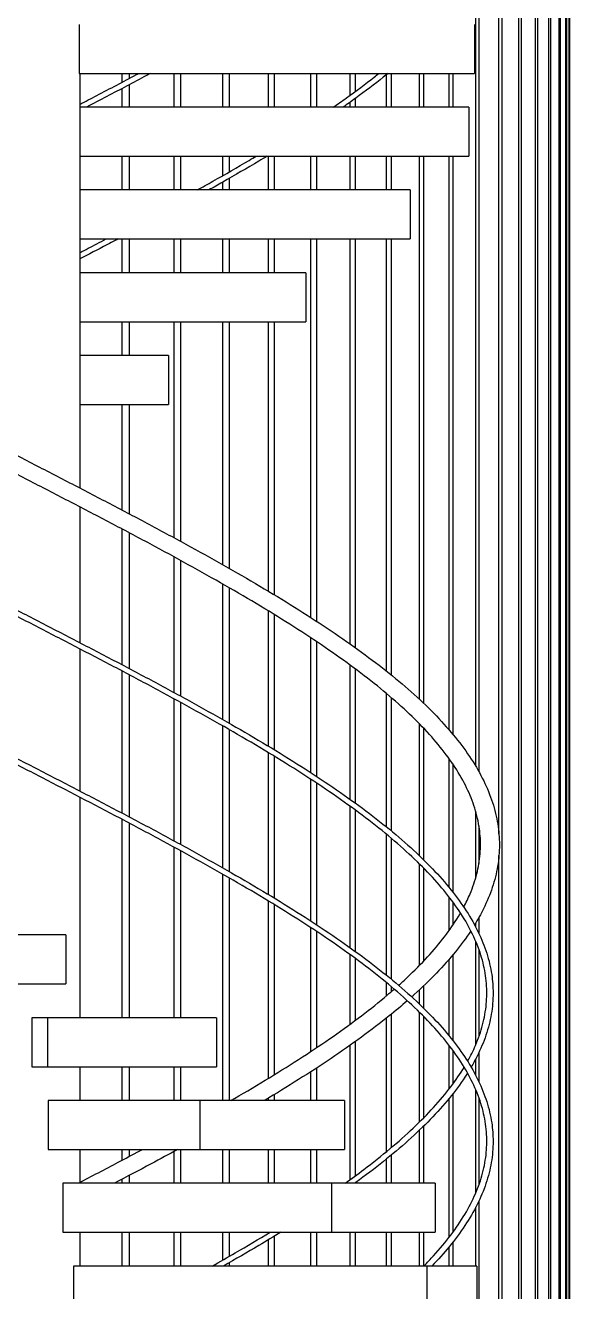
# Model space of a CAD drawing. Header units: millimetres. Extents: x 0 to 157650, y 0 to 89100.
# Drawn here: x 37254 to 38477, y 70304 to 73149 of the extents above; entities that cross this region are included whole.
import ezdxf

# ---------------------------------------------------------------- set-up
doc = ezdxf.new("R2010")
doc.units = ezdxf.units.MM
doc.header["$LTSCALE"] = 150
doc.layers.add('Visible', color=7, linetype='Continuous', lineweight=25)

msp = doc.modelspace()

# ---------------------------------------------------------------- linework, layer by layer
at = {"layer": 'Visible', "color": 9, "true_color": 0xc0c0c0}
for p, q in [((38400.4, 59508.9), (38400.4, 75020.4)), ((38404.8, 75020.4), (38404.8, 59508.9)), ((38430.5, 59508.9), (38430.5, 75020.4)), ((38433.9, 75020.4), (38433.9, 59508.9)), ((38453.1, 59508.9), (38453.1, 75020.4)), ((38455.5, 75020.4), (38455.5, 59508.9)), ((38468.2, 59508.9), (38468.2, 75020.4)), ((38469.7, 75020.4), (38469.7, 59508.9)), ((38476, 59508.9), (38476, 75020.4)), ((38476.4, 75020.4), (38476.4, 59508.9)), ((38477, 59508.9), (38477, 75020.4)), ((38363, 59508.9), (38363, 74988.2)), ((38368.4, 74994.2), (38368.4, 59508.9)), ((38324.5, 74945.5), (38324.5, 59508.9)), ((38318.1, 71332.6), (38318.1, 74056)), ((38273.3, 73278.4), (38273.3, 71472)), ((38266, 71484.7), (38266, 73227.4)), ((37375.1, 73151.4), (37375.1, 73041.4)), ((38263.5, 73151.4), (38263.5, 73041.4)), ((37375.1, 73041.4), (38263.5, 73041.4)), ((37376.5, 73041.4), (37376.5, 72109.8)), ((37471.8, 73021.6), (37471.8, 73041.4)), ((37487.7, 73041.4), (37487.7, 73030)), ((37588.3, 72965.4), (37588.3, 73041.4)), ((37603.2, 73041.4), (37603.2, 72965.4)), ((37697.8, 72965.4), (37697.8, 73041.4)), ((37711.8, 73041.4), (37711.8, 72965.4)), ((37800.4, 72965.4), (37800.4, 73041.4)), ((37813.5, 73041.4), (37813.5, 72965.4)), ((37895.9, 72965.4), (37895.9, 73041.4)), ((37908, 73041.4), (37908, 72965.4)), ((37984.3, 72992.5), (37984.3, 73041.4)), ((37995.5, 73041.4), (37995.5, 73000.7)), ((38065.6, 72965.4), (38065.6, 73038.6)), ((38075.8, 73041.4), (38075.8, 72965.4)), ((38139.6, 72965.4), (38139.6, 73041.4)), ((38148.9, 73041.4), (38148.9, 72965.4)), ((38206.4, 72965.4), (38206.4, 73041.4)), ((38214.8, 73041.4), (38214.8, 72965.4)), ((37471.8, 72965.4), (37471.8, 73007.5)), ((37487.7, 73015.9), (37487.7, 72965.4)), ((38250.5, 72965.4), (37376.5, 72965.4)), ((37984.3, 72965.4), (37984.3, 72976.9)), ((37995.5, 72985), (37995.5, 72965.4)), ((38250.5, 72965.4), (38250.5, 72855.4)), ((37376.5, 72855.4), (38250.5, 72855.4)), ((37471.8, 72779.4), (37471.8, 72855.4)), ((37487.7, 72855.4), (37487.7, 72779.4)), ((37588.3, 72779.4), (37588.3, 72855.4)), ((37603.2, 72855.4), (37603.2, 72779.4)), ((37697.8, 72811.6), (37697.8, 72855.4)), ((37711.8, 72855.4), (37711.8, 72819.6)), ((37800.4, 72779.4), (37800.4, 72855.4)), ((37813.5, 72855.4), (37813.5, 72779.4)), ((37895.9, 72779.4), (37895.9, 72855.4)), ((37908, 72855.4), (37908, 72779.4)), ((37984.3, 72779.4), (37984.3, 72855.4)), ((37995.5, 72855.4), (37995.5, 72779.4)), ((38065.6, 72779.4), (38065.6, 72855.4)), ((38075.8, 72855.4), (38075.8, 72779.4)), ((38139.6, 71634.7), (38139.6, 72855.4)), ((38148.9, 72855.4), (38148.9, 71626)), ((38206.4, 71565.9), (38206.4, 72855.4)), ((38214.8, 72855.4), (38214.8, 71556.1)), ((37697.8, 72779.4), (37697.8, 72797.2)), ((37711.8, 72805.2), (37711.8, 72779.4)), ((38118.9, 72779.4), (37376.5, 72779.4)), ((38118.9, 72779.4), (38118.9, 72669.4)), ((37376.5, 72669.4), (38118.9, 72669.4)), ((37471.8, 72593.4), (37471.8, 72669.4)), ((37487.7, 72669.4), (37487.7, 72593.4)), ((37588.3, 72593.4), (37588.3, 72669.4)), ((37603.2, 72669.4), (37603.2, 72593.4)), ((37697.8, 72593.4), (37697.8, 72669.4)), ((37711.8, 72669.4), (37711.8, 72593.4)), ((37800.4, 72593.4), (37800.4, 72669.4)), ((37813.5, 72669.4), (37813.5, 72593.4)), ((37895.9, 71818.5), (37895.9, 72669.4)), ((37908, 72669.4), (37908, 71810.7)), ((37984.3, 71759), (37984.3, 72669.4)), ((37995.5, 72669.4), (37995.5, 71751)), ((38065.6, 71698.1), (38065.6, 72669.4)), ((38075.8, 72669.4), (38075.8, 71689.9)), ((37884.5, 72593.4), (37376.5, 72593.4)), ((37884.5, 72593.4), (37884.5, 72483.4)), ((37376.5, 72483.4), (37884.5, 72483.4)), ((37471.8, 72407.4), (37471.8, 72483.4)), ((37487.7, 72483.4), (37487.7, 72407.4)), ((37588.3, 71998), (37588.3, 72483.4)), ((37603.2, 72483.4), (37603.2, 71989.8)), ((37697.8, 71937.4), (37697.8, 72483.4)), ((37711.8, 72483.4), (37711.8, 71929.4)), ((37800.4, 71877.8), (37800.4, 72483.4)), ((37813.5, 72483.4), (37813.5, 71869.9)), ((37575.6, 72407.4), (37376.5, 72407.4)), ((37575.6, 72407.4), (37575.6, 72297.4)), ((37376.5, 72297.4), (37575.6, 72297.4)), ((37471.8, 72060.1), (37471.8, 72297.4)), ((37487.7, 72297.4), (37487.7, 72051.7)), ((37376.5, 72067.4), (37376.5, 71762.3)), ((37471.8, 71712.5), (37471.8, 72017.4)), ((37487.7, 72009), (37487.7, 71704.1)), ((37588.3, 71650.2), (37588.3, 71955)), ((37603.2, 71946.8), (37603.2, 71642.1)), ((37697.8, 71589.5), (37697.8, 71893.8)), ((37711.8, 71885.8), (37711.8, 71581.5)), ((37800.4, 71529.6), (37800.4, 71833.4)), ((37813.5, 71825.4), (37813.5, 71521.7)), ((37895.9, 71469.9), (37895.9, 71772.9)), ((37376.5, 71748.3), (37376.5, 71429)), ((37908, 71764.8), (37908, 71462)), ((37984.3, 71409.8), (37984.3, 71711.5)), ((37471.8, 71379.1), (37471.8, 71698.4)), ((37487.7, 71690), (37487.7, 71370.8)), ((37995.5, 71703.3), (37995.5, 71401.7)), ((37588.3, 71316.9), (37588.3, 71636)), ((37603.2, 71627.9), (37603.2, 71308.8)), ((38065.6, 71348.1), (38065.6, 71648)), ((38075.8, 71639.2), (38075.8, 71339.8)), ((37697.8, 71256.1), (37697.8, 71575.1)), ((37711.8, 71567.1), (37711.8, 71248.2)), ((38139.6, 71283.3), (38139.6, 71579.8)), ((38148.9, 71570.1), (38148.9, 71274.3)), ((37800.4, 71196.2), (37800.4, 71514.9)), ((37813.5, 71507), (37813.5, 71188.3)), ((38206.4, 71211.7), (38206.4, 71501.2)), ((38214.8, 71489.3), (38214.8, 71201.4)), ((37895.9, 71136.6), (37895.9, 71454.9)), ((37908, 71446.9), (37908, 71128.7)), ((37376.5, 71414.9), (37376.5, 70919.4)), ((37984.3, 71076.5), (37984.3, 71394.1)), ((37995.5, 71386), (37995.5, 71068.4)), ((38266, 71233.3), (38266, 71383.4)), ((37471.8, 70919.4), (37471.8, 71365)), ((37487.7, 71356.7), (37487.7, 70919.4)), ((38273.3, 71350.7), (38273.3, 71265.9)), ((38065.6, 71014.8), (38065.6, 71331.6)), ((38075.8, 71323), (38075.8, 71006.4)), ((37588.3, 70919.4), (37588.3, 71302.7)), ((37603.2, 71294.5), (37603.2, 70919.4)), ((38318.1, 68356.6), (38318.1, 71284.1)), ((38139.6, 71036.9), (38139.6, 71265.1)), ((38148.9, 71255.8), (38148.9, 71046.5)), ((37697.8, 70733.4), (37697.8, 71241.7)), ((37711.8, 71233.7), (37711.8, 70733.4)), ((37800.4, 70783.3), (37800.4, 71181.6)), ((37813.5, 71173.6), (37813.5, 70791.3)), ((38206.4, 71115.5), (38206.4, 71190.5)), ((38214.8, 71179.4), (38214.8, 71127.4)), ((38273.3, 71144.6), (38273.3, 71108.6)), ((37895.9, 70843.8), (37895.9, 71121.5)), ((37908, 71113.5), (37908, 70851.9)), ((38266, 71123.3), (38266, 71132)), ((37345.2, 71105.4), (36958.3, 71105.4)), ((37345.2, 71105.4), (37345.2, 70995.4)), ((38266, 70858.5), (38266, 71091.5)), ((37984.3, 70905.1), (37984.3, 71060.8)), ((38214.8, 71060.6), (38214.8, 70868.1)), ((38273.3, 71072.9), (38273.3, 70877.2)), ((37995.5, 71052.6), (37995.5, 70913.4)), ((38206.4, 70878.4), (38206.4, 71050.8)), ((38065.6, 70968.7), (38065.6, 70998.2)), ((36958.3, 70995.4), (37345.2, 70995.4)), ((38075.8, 70989.7), (38075.8, 70977.4)), ((38139.6, 70949.9), (38139.6, 70982)), ((38148.9, 70990.7), (38148.9, 70940.9)), ((37304.4, 70919.4), (37268.5, 70919.4)), ((37268.5, 70919.4), (37268.5, 70809.4)), ((37683.5, 70919.4), (37304.4, 70919.4)), ((37304.4, 70919.4), (37304.4, 70809.4)), ((37683.5, 70919.4), (37683.5, 70809.4)), ((38065.6, 70618.5), (38065.6, 70918.5)), ((38075.8, 70926.8), (38075.8, 70627)), ((38139.6, 70684.9), (38139.6, 70931.8)), ((38148.9, 70922.5), (38148.9, 70694.2)), ((37984.3, 70555.9), (37984.3, 70857.7)), ((37995.5, 70865.7), (37995.5, 70564)), ((38206.4, 70759.5), (38206.4, 70857.1)), ((38214.8, 70846.1), (38214.8, 70770.6)), ((38266, 70790), (38266, 70826.7)), ((38273.3, 70841.5), (38273.3, 70775.2)), ((37268.5, 70809.4), (37304.4, 70809.4)), ((37304.4, 70809.4), (37683.5, 70809.4)), ((37376.5, 70809.4), (37376.5, 70733.4)), ((37471.8, 70733.4), (37471.8, 70809.4)), ((37487.7, 70809.4), (37487.7, 70733.4)), ((37588.3, 70733.4), (37588.3, 70809.4)), ((37603.2, 70809.4), (37603.2, 70733.4)), ((37895.9, 70733.4), (37895.9, 70798.1)), ((37908, 70806), (37908, 70733.4)), ((37813.5, 70746.8), (37813.5, 70733.4)), ((38214.8, 70748.6), (38214.8, 70437.2)), ((38266, 70525.1), (38266, 70758.2)), ((37646, 70733.4), (37305.9, 70733.4)), ((37305.9, 70733.4), (37305.9, 70623.4)), ((37971.6, 70733.4), (37646, 70733.4)), ((37646, 70733.4), (37646, 70623.4)), ((37800.4, 70733.4), (37800.4, 70738.9)), ((37971.6, 70733.4), (37971.6, 70623.4)), ((38206.4, 70426.2), (38206.4, 70738.3)), ((38273.3, 70739.5), (38273.3, 70543.8)), ((38139.6, 70547.4), (38139.6, 70666.8)), ((38148.9, 70675.8), (38148.9, 70547.4)), ((37305.9, 70623.4), (37646, 70623.4)), ((37376.5, 70623.4), (37376.5, 70547.4)), ((37471.8, 70599.2), (37471.8, 70623.4)), ((37487.7, 70623.4), (37487.7, 70607.6)), ((37588.3, 70547.4), (37588.3, 70618.7)), ((37603.2, 70623.4), (37603.2, 70547.4)), ((37646, 70623.4), (37971.6, 70623.4)), ((37697.8, 70547.4), (37697.8, 70623.4)), ((37711.8, 70623.4), (37711.8, 70547.4)), ((37800.4, 70547.4), (37800.4, 70623.4)), ((37813.5, 70623.4), (37813.5, 70547.4)), ((37895.9, 70547.4), (37895.9, 70623.4)), ((37908, 70623.4), (37908, 70547.4)), ((38065.6, 70547.4), (38065.6, 70601.9)), ((38075.8, 70610.3), (38075.8, 70547.4)), ((37941.9, 70547.4), (37338.5, 70547.4)), ((37338.5, 70547.4), (37338.5, 70437.4)), ((37471.8, 70547.4), (37471.8, 70556.6)), ((37487.7, 70565), (37487.7, 70547.4)), ((38174.7, 70547.4), (37941.9, 70547.4)), ((37941.9, 70547.4), (37941.9, 70437.4)), ((37995.5, 70548.3), (37995.5, 70547.4)), ((38174.7, 70547.4), (38174.7, 70437.4)), ((38266, 70361.4), (38266, 70493.4)), ((38273.3, 70508.1), (38273.3, 68496)), ((37338.5, 70437.4), (37941.9, 70437.4)), ((37376.5, 70437.4), (37376.5, 70361.4)), ((37471.8, 70361.4), (37471.8, 70437.4)), ((37487.7, 70437.4), (37487.7, 70361.4)), ((37588.3, 70361.4), (37588.3, 70437.4)), ((37603.2, 70437.4), (37603.2, 70361.4)), ((37697.8, 70374.9), (37697.8, 70437.4)), ((37711.8, 70437.4), (37711.8, 70382.9)), ((37800.4, 70435.1), (37800.4, 70437.4)), ((37813.5, 70428.3), (37813.5, 70361.4)), ((37895.9, 70361.4), (37895.9, 70437.4)), ((37908, 70437.4), (37908, 70361.4)), ((37941.9, 70437.4), (38174.7, 70437.4)), ((37984.3, 70361.4), (37984.3, 70437.4)), ((37995.5, 70437.4), (37995.5, 70361.4)), ((38065.6, 70361.4), (38065.6, 70437.4)), ((38075.8, 70437.4), (38075.8, 70361.4)), ((38139.6, 70361.4), (38139.6, 70437.4)), ((38148.9, 70437.4), (38148.9, 70361.4)), ((37800.4, 70361.4), (37800.4, 70420.4)), ((38206.4, 70361.4), (38206.4, 70404.9)), ((38214.8, 70415.3), (38214.8, 70361.4)), ((38156.3, 70361.4), (37362.6, 70361.4)), ((37362.6, 70361.4), (37362.6, 70251.4)), ((37711.8, 70368.5), (37711.8, 70361.4)), ((38268.3, 70361.4), (38156.3, 70361.4)), ((38156.3, 70361.4), (38156.3, 70251.4)), ((38268.3, 70361.4), (38268.3, 70251.4))]:
    msp.add_line(p, q, dxfattribs=at)
for points, knots in [([(37376.5, 72971.7), (37389.3, 72978.3), (37402.1, 72985), (37444.7, 73007.3), (37474.5, 73022.9), (37505.7, 73039.5), (37507.4, 73040.4), (37509.2, 73041.4)], [97.798749, 97.798749, 97.798749, 97.798749, 102.144349, 102.144349, 112.362808, 112.362808, 112.976277, 112.976277, 112.976277, 112.976277]), ([(37535.7, 73041.4), (37532.5, 73039.7), (37529.4, 73038), (37496.8, 73020.7), (37467.1, 73005), (37422, 72981.3), (37406.7, 72973.4), (37391.4, 72965.4)], [613.157394, 613.157394, 613.157394, 613.157394, 614.257084, 614.257084, 624.49177, 624.49177, 629.704011, 629.704011, 629.704011, 629.704011]), ([(37945.9, 72965.4), (37956, 72972.4), (37965.9, 72979.3), (37997.4, 73001.9), (38018.3, 73017.5), (38041.6, 73035.8), (38045.2, 73038.6), (38048.6, 73041.4)], [169.023454, 169.023454, 169.023454, 169.023454, 173.590112, 173.590112, 183.778165, 183.778165, 185.596124, 185.596124, 185.596124, 185.596124]), ([(38069, 73041.4), (38065.5, 73038.5), (38062, 73035.7), (38038.8, 73017.1), (38018, 73001.4), (37987.1, 72978.9), (37977.7, 72972.1), (37968.1, 72965.4)], [540.633156, 540.633156, 540.633156, 540.633156, 542.486409, 542.486409, 552.75361, 552.75361, 557.153138, 557.153138, 557.153138, 557.153138]), ([(36286.4, 72858.6), (36293.3, 72843.8), (36301.5, 72828.9), (36320.5, 72798.8), (36331.3, 72783.6), (36355.4, 72753.1), (36368.6, 72737.9), (36397.4, 72707.4), (36412.9, 72692.1), (36446.1, 72661.6), (36463.8, 72646.3), (36501.3, 72615.6), (36521.1, 72600.2), (36562.6, 72569.5), (36584.3, 72554.1), (36629.5, 72523.3), (36653, 72507.8), (36701.5, 72476.9), (36726.6, 72461.4), (36778.2, 72430.4), (36804.6, 72414.9), (36858.8, 72383.9), (36886.5, 72368.3), (36942.8, 72337.2), (36971.4, 72321.6), (37029.5, 72290.5), (37058.9, 72274.9), (37118.2, 72243.7), (37148.1, 72228.1), (37208.3, 72196.9), (37238.5, 72181.2), (37299, 72150), (37329.3, 72134.3), (37389.6, 72103.1), (37419.7, 72087.4), (37479.5, 72056.1), (37509.2, 72040.4), (37567.9, 72009), (37596.9, 71993.3), (37654.1, 71961.9), (37682.3, 71946.2), (37737.6, 71914.8), (37764.7, 71899), (37817.6, 71867.6), (37843.4, 71851.8), (37893.5, 71820.2), (37917.8, 71804.4), (37964.8, 71772.8), (37987.5, 71756.9), (38030.9, 71725.2), (38051.7, 71709.3), (38091.3, 71677.5), (38110.1, 71661.5), (38145.5, 71629.5), (38162.2, 71613.5), (38193.1, 71581.4), (38207.4, 71565.2), (38233.6, 71533), (38245.5, 71516.8), (38266.6, 71484.3), (38275.9, 71468.1), (38291.8, 71435.6), (38298.5, 71419.3), (38309, 71386.8), (38313, 71370.5), (38317.9, 71339), (38319.2, 71323.6), (38319.2, 71292.2), (38317.8, 71276.1), (38312.5, 71244), (38308.5, 71227.9), (38297.9, 71195.9), (38291.3, 71179.8), (38277.5, 71151.8), (38270.8, 71139.9), (38263.5, 71127.9)], [0, 0, 0, 0, 10.007434, 10.007434, 20.187538, 20.187538, 30.309547, 30.309547, 40.40078, 40.40078, 50.482667, 50.482667, 60.56869, 60.56869, 70.666121, 70.666121, 80.778196, 80.778196, 90.905813, 90.905813, 101.048656, 101.048656, 111.205878, 111.205878, 121.376478, 121.376478, 131.559511, 131.559511, 141.754183, 141.754183, 151.959903, 151.959903, 162.176296, 162.176296, 172.403218, 172.403218, 182.640753, 182.640753, 192.889218, 192.889218, 203.149158, 203.149158, 213.421339, 213.421339, 223.706713, 223.706713, 234.006339, 234.006339, 244.321201, 244.321201, 254.651848, 254.651848, 264.997721, 264.997721, 275.355982, 275.355982, 285.719712, 285.719712, 296.075716, 296.075716, 306.403208, 306.403208, 316.676397, 316.676397, 326.874323, 326.874323, 336.456218, 336.456218, 346.531645, 346.531645, 356.607249, 356.607249, 366.731646, 366.731646, 374.335099, 374.335099, 374.335099, 374.335099]), ([(37640.6, 72779.4), (37652.4, 72785.9), (37664.1, 72792.5), (37703.4, 72814.7), (37730.6, 72830.3), (37762.5, 72849.1), (37767.8, 72852.2), (37773.1, 72855.4)], [128.507978, 128.507978, 128.507978, 128.507978, 132.788785, 132.788785, 142.995897, 142.995897, 145.058777, 145.058777, 145.058777, 145.058777]), ([(37797.6, 72855.4), (37791.3, 72851.6), (37785.1, 72847.9), (37752.4, 72828.5), (37725.3, 72812.8), (37687.3, 72791.2), (37676.8, 72785.3), (37666.3, 72779.4)], [581.08514, 581.08514, 581.08514, 581.08514, 583.527483, 583.527483, 593.775269, 593.775269, 597.628293, 597.628293, 597.628293, 597.628293]), ([(38239.2, 71167.9), (38244.4, 71177.8), (38249.1, 71187.6), (38259.6, 71212.5), (38264.6, 71227.5), (38272.2, 71257.5), (38274.7, 71272.6), (38277.1, 71302.8), (38277, 71318), (38274.1, 71348.3), (38271.3, 71363.6), (38263.1, 71394), (38257.7, 71409.3), (38244.2, 71439.8), (38236.2, 71455.1), (38217.7, 71485.6), (38207.1, 71500.8), (38183.7, 71531.3), (38170.8, 71546.5), (38142.7, 71577), (38127.5, 71592.3), (38094.9, 71622.8), (38077.5, 71638.1), (38040.6, 71668.7), (38021, 71684.1), (37980.1, 71714.8), (37958.6, 71730.2), (37913.9, 71761.1), (37890.7, 71776.5), (37842.6, 71807.4), (37817.7, 71822.9), (37766.5, 71853.9), (37740.2, 71869.4), (37686.4, 71900.4), (37658.9, 71916), (37602.8, 71947.1), (37574.3, 71962.6), (37516.5, 71993.8), (37487.2, 72009.4), (37428, 72040.5), (37398.1, 72056.2), (37338.1, 72087.4), (37307.9, 72103), (37247.4, 72134.2), (37217.1, 72149.9), (37156.7, 72181.2), (37126.6, 72196.8), (37066.7, 72228.1), (37036.9, 72243.8), (36978.1, 72275.2), (36948.9, 72290.9), (36891.5, 72322.3), (36863.2, 72338), (36807.6, 72369.4), (36780.3, 72385.1), (36727.1, 72416.6), (36701.1, 72432.4), (36650.6, 72463.9), (36626, 72479.7), (36578.6, 72511.4), (36555.7, 72527.2), (36511.7, 72558.9), (36490.7, 72574.8), (36450.5, 72606.6), (36431.4, 72622.6), (36395.4, 72654.6), (36378.5, 72670.6), (36346.9, 72702.7), (36332.3, 72718.8), (36305.4, 72751.1), (36293.2, 72767.2), (36271.4, 72799.7), (36261.7, 72815.9), (36252, 72834.7), (36250.8, 72837.3), (36249.5, 72839.9)], [279.219767, 279.219767, 279.219767, 279.219767, 285.847297, 285.847297, 296.047798, 296.047798, 306.334322, 306.334322, 316.699596, 316.699596, 327.095856, 327.095856, 337.455155, 337.455155, 347.732138, 347.732138, 357.923222, 357.923222, 368.051563, 368.051563, 378.145568, 378.145568, 388.227774, 388.227774, 398.312682, 398.312682, 408.408284, 408.408284, 418.518256, 418.518256, 428.643738, 428.643738, 438.784533, 438.784533, 448.939838, 448.939838, 459.10866, 459.10866, 469.290036, 469.290036, 479.48315, 479.48315, 489.687378, 489.687378, 499.902319, 499.902319, 510.127795, 510.127795, 520.363859, 520.363859, 530.610795, 530.610795, 540.869118, 540.869118, 551.139565, 551.139565, 561.423066, 561.423066, 571.720671, 571.720671, 582.033393, 582.033393, 592.36187, 592.36187, 602.705753, 602.705753, 613.062608, 613.062608, 623.426205, 623.426205, 633.784333, 633.784333, 644.117222, 644.117222, 645.739361, 645.739361, 645.739361, 645.739361]), ([(37462.7, 72669.4), (37454.2, 72664.9), (37445.7, 72660.5), (37417.1, 72645.4), (37396.8, 72634.9), (37376.5, 72624.3)], [621.575655, 621.575655, 621.575655, 621.575655, 624.49177, 624.49177, 631.386491, 631.386491, 631.386491, 631.386491]), ([(37376.5, 72638.3), (37389.3, 72645), (37402.1, 72651.6), (37421.9, 72662), (37428.9, 72665.7), (37436, 72669.4)], [97.798749, 97.798749, 97.798749, 97.798749, 102.144349, 102.144349, 104.55762, 104.55762, 104.55762, 104.55762]), ([(38247.7, 70821.5), (38254.4, 70833.4), (38260.3, 70845.3), (38272.1, 70872.6), (38277.4, 70888.1), (38285.6, 70919), (38288.3, 70934.4), (38291.2, 70965.3), (38291.3, 70980.8), (38288.9, 71011.8), (38286.3, 71027.3), (38278.6, 71058.4), (38273.4, 71073.9), (38260.3, 71104.9), (38252.5, 71120.5), (38234.4, 71151.5), (38224, 71167), (38200.9, 71198), (38188.1, 71213.5), (38160.2, 71244.6), (38145.1, 71260.1), (38112.6, 71291.1), (38095.2, 71306.7), (38058.3, 71337.8), (38038.9, 71353.3), (37997.9, 71384.4), (37976.5, 71400), (37931.8, 71431.1), (37908.6, 71446.7), (37860.5, 71477.9), (37835.6, 71493.5), (37784.4, 71524.6), (37758.1, 71540.3), (37704.3, 71571.5), (37676.8, 71587.1), (37620.8, 71618.3), (37592.2, 71633.9), (37534.4, 71665.2), (37505.1, 71680.8), (37445.9, 71712.1), (37416, 71727.7), (37355.9, 71759), (37325.7, 71774.6), (37265.2, 71805.9), (37234.9, 71821.6), (37174.5, 71852.8), (37144.3, 71868.5), (37084.4, 71899.8), (37054.6, 71915.5), (36995.6, 71946.8), (36966.5, 71962.4), (36908.9, 71993.8), (36880.6, 72009.4), (36825, 72040.8), (36797.7, 72056.5), (36744.3, 72087.8), (36718.3, 72103.5), (36667.7, 72134.9), (36643.1, 72150.6), (36595.6, 72182), (36572.7, 72197.7), (36528.7, 72229.1), (36507.6, 72244.9), (36467.5, 72276.3), (36448.4, 72292.1), (36412.3, 72323.6), (36395.4, 72339.4), (36363.8, 72370.9), (36349.1, 72386.7), (36322.2, 72418.3), (36309.9, 72434.2), (36287.9, 72465.8), (36278.1, 72481.7), (36266.9, 72502.7), (36264.3, 72507.8), (36261.8, 72512.9)], [278.138873, 278.138873, 278.138873, 278.138873, 285.976569, 285.976569, 296.190789, 296.190789, 306.432457, 306.432457, 316.699396, 316.699396, 326.977431, 326.977431, 337.245995, 337.245995, 347.48991, 347.48991, 357.70603, 357.70603, 367.900443, 367.900443, 378.082175, 378.082175, 388.258998, 388.258998, 398.436142, 398.436142, 408.616568, 408.616568, 418.801671, 418.801671, 428.991911, 428.991911, 439.187256, 439.187256, 449.387444, 449.387444, 459.592142, 459.592142, 469.801024, 469.801024, 480.01381, 480.01381, 490.230287, 490.230287, 500.450312, 500.450312, 510.67382, 510.67382, 520.900822, 520.900822, 531.131403, 531.131403, 541.365726, 541.365726, 551.604026, 551.604026, 561.846601, 561.846601, 572.09379, 572.09379, 582.345926, 582.345926, 592.603232, 592.603232, 602.865638, 602.865638, 613.132452, 613.132452, 623.401845, 623.401845, 633.670154, 633.670154, 643.931268, 643.931268, 647.25474, 647.25474, 647.25474, 647.25474]), ([(36274, 72519.1), (36281.2, 72504), (36289.6, 72488.8), (36309.1, 72458.1), (36320.2, 72442.6), (36344.8, 72411.6), (36358.4, 72396.1), (36387.7, 72365), (36403.6, 72349.5), (36437.4, 72318.4), (36455.5, 72302.9), (36493.6, 72271.8), (36513.7, 72256.3), (36555.9, 72225.1), (36577.9, 72209.6), (36623.7, 72178.4), (36647.4, 72162.8), (36696.5, 72131.7), (36721.9, 72116.1), (36773.9, 72084.9), (36800.6, 72069.3), (36855.1, 72038), (36883, 72022.4), (36939.6, 71991.2), (36968.4, 71975.6), (37026.7, 71944.3), (37056.2, 71928.7), (37115.7, 71897.4), (37145.8, 71881.8), (37206, 71850.5), (37236.3, 71834.9), (37296.8, 71803.6), (37327.1, 71787.9), (37387.4, 71756.6), (37417.5, 71741), (37477.2, 71709.7), (37506.8, 71694), (37565.4, 71662.7), (37594.3, 71647), (37651.3, 71615.7), (37679.3, 71600), (37734.3, 71568.7), (37761.2, 71553), (37813.7, 71521.6), (37839.4, 71505.9), (37889, 71474.5), (37913.1, 71458.8), (37959.6, 71427.4), (37981.9, 71411.7), (38024.8, 71380.3), (38045.3, 71364.5), (38084.2, 71333.1), (38102.7, 71317.3), (38137.3, 71285.8), (38153.6, 71270), (38183.8, 71238.4), (38197.7, 71222.6), (38223.2, 71191), (38234.7, 71175.1), (38255.1, 71143.5), (38264.1, 71127.6), (38279.4, 71095.9), (38285.8, 71080.1), (38295.8, 71048.4), (38299.5, 71032.5), (38303.9, 71002.8), (38305, 70988.9), (38305, 70959.2), (38303.6, 70943.4), (38298.3, 70911.8), (38294.3, 70896), (38283.7, 70864.5), (38277.1, 70848.7), (38265, 70824.7), (38260.6, 70816.5), (38255.8, 70808.3)], [0, 0, 0, 0, 10.007374, 10.007374, 20.215852, 20.215852, 30.405381, 30.405381, 40.584876, 40.584876, 50.761357, 50.761357, 60.939288, 60.939288, 71.121068, 71.121068, 81.307742, 81.307742, 91.499581, 91.499581, 101.696459, 101.696459, 111.89808, 111.89808, 122.104107, 122.104107, 132.314225, 132.314225, 142.528173, 142.528173, 152.74576, 152.74576, 162.966867, 162.966867, 173.191453, 173.191453, 183.41955, 183.41955, 193.651269, 193.651269, 203.886795, 203.886795, 214.126384, 214.126384, 224.370351, 224.370351, 234.619039, 234.619039, 244.872761, 244.872761, 255.131674, 255.131674, 265.39556, 265.39556, 275.663439, 275.663439, 285.932993, 285.932993, 296.199849, 296.199849, 306.457113, 306.457113, 316.696112, 316.696112, 326.909546, 326.909546, 335.849646, 335.849646, 346.02281, 346.02281, 356.19535, 356.19535, 366.385412, 366.385412, 371.691785, 371.691785, 371.691785, 371.691785]), ([(38149.4, 70361.4), (38157.1, 70369.1), (38164.4, 70376.9), (38185.6, 70400.1), (38198.5, 70415.6), (38221.9, 70446.6), (38232.3, 70462), (38250.8, 70492.9), (38258.7, 70508.4), (38272.1, 70539.3), (38277.4, 70554.7), (38285.6, 70585.6), (38288.3, 70601.1), (38291.2, 70632), (38291.3, 70647.5), (38288.9, 70678.5), (38286.3, 70694), (38278.6, 70725), (38273.4, 70740.6), (38260.3, 70771.6), (38252.5, 70787.1), (38234.4, 70818.1), (38224, 70833.7), (38200.9, 70864.7), (38188.1, 70880.2), (38160.2, 70911.2), (38145.1, 70926.8), (38112.6, 70957.8), (38095.2, 70973.3), (38058.3, 71004.4), (38038.9, 71020), (37997.9, 71051.1), (37976.5, 71066.6), (37931.8, 71097.8), (37908.6, 71113.4), (37860.5, 71144.5), (37835.6, 71160.1), (37784.4, 71191.3), (37758.1, 71206.9), (37704.3, 71238.1), (37676.8, 71253.8), (37620.8, 71285), (37592.2, 71300.6), (37534.4, 71331.8), (37505.1, 71347.5), (37445.9, 71378.7), (37416, 71394.4), (37355.9, 71425.6), (37325.7, 71441.3), (37265.2, 71472.6), (37234.9, 71488.2), (37174.5, 71519.5), (37144.3, 71535.2), (37084.4, 71566.5), (37054.6, 71582.1), (36995.6, 71613.4), (36966.5, 71629.1), (36908.9, 71660.4), (36880.6, 71676.1), (36825, 71707.4), (36797.7, 71723.1), (36744.3, 71754.5), (36718.3, 71770.2), (36667.7, 71801.5), (36643.1, 71817.3), (36595.6, 71848.6), (36572.7, 71864.4), (36528.7, 71895.8), (36507.6, 71911.5), (36467.5, 71943), (36448.4, 71958.7), (36412.3, 71990.3), (36395.4, 72006), (36363.8, 72037.6), (36349.1, 72053.4), (36322.2, 72085), (36309.9, 72100.8), (36287.9, 72132.5), (36278.1, 72148.3), (36266.9, 72169.3), (36264.3, 72174.5), (36261.8, 72179.6)], [250.337476, 250.337476, 250.337476, 250.337476, 255.425462, 255.425462, 265.602171, 265.602171, 275.783348, 275.783348, 285.976569, 285.976569, 296.190789, 296.190789, 306.432457, 306.432457, 316.699396, 316.699396, 326.977431, 326.977431, 337.245995, 337.245995, 347.48991, 347.48991, 357.70603, 357.70603, 367.900443, 367.900443, 378.082175, 378.082175, 388.258998, 388.258998, 398.436142, 398.436142, 408.616568, 408.616568, 418.801671, 418.801671, 428.991911, 428.991911, 439.187256, 439.187256, 449.387444, 449.387444, 459.592142, 459.592142, 469.801024, 469.801024, 480.01381, 480.01381, 490.230287, 490.230287, 500.450312, 500.450312, 510.67382, 510.67382, 520.900822, 520.900822, 531.131403, 531.131403, 541.365726, 541.365726, 551.604026, 551.604026, 561.846601, 561.846601, 572.09379, 572.09379, 582.345926, 582.345926, 592.603232, 592.603232, 602.865638, 602.865638, 613.132452, 613.132452, 623.401845, 623.401845, 633.670154, 633.670154, 643.931268, 643.931268, 647.25474, 647.25474, 647.25474, 647.25474]), ([(36274, 72185.8), (36281.2, 72170.6), (36289.6, 72155.5), (36309.1, 72124.8), (36320.2, 72109.3), (36344.8, 72078.2), (36358.4, 72062.7), (36387.7, 72031.7), (36403.6, 72016.2), (36437.4, 71985.1), (36455.5, 71969.6), (36493.6, 71938.5), (36513.7, 71922.9), (36555.9, 71891.8), (36577.9, 71876.2), (36623.7, 71845.1), (36647.4, 71829.5), (36696.5, 71798.3), (36721.9, 71782.7), (36773.9, 71751.5), (36800.6, 71735.9), (36855.1, 71704.7), (36883, 71689.1), (36939.6, 71657.9), (36968.4, 71642.2), (37026.7, 71611), (37056.2, 71595.3), (37115.7, 71564.1), (37145.8, 71548.4), (37206, 71517.2), (37236.3, 71501.5), (37296.8, 71470.2), (37327.1, 71454.6), (37387.4, 71423.3), (37417.5, 71407.6), (37477.2, 71376.3), (37506.8, 71360.7), (37565.4, 71329.4), (37594.3, 71313.7), (37651.3, 71282.4), (37679.3, 71266.7), (37734.3, 71235.3), (37761.2, 71219.7), (37813.7, 71188.3), (37839.4, 71172.6), (37889, 71141.2), (37913.1, 71125.5), (37959.6, 71094.1), (37981.9, 71078.4), (38024.8, 71046.9), (38045.3, 71031.2), (38084.2, 70999.7), (38102.7, 70984), (38137.3, 70952.4), (38153.6, 70936.7), (38183.8, 70905.1), (38197.7, 70889.3), (38223.2, 70857.7), (38234.7, 70841.8), (38255.1, 70810.1), (38264.1, 70794.3), (38279.4, 70762.6), (38285.8, 70746.7), (38295.8, 70715), (38299.5, 70699.2), (38303.9, 70669.4), (38305, 70655.6), (38305, 70625.9), (38303.6, 70610.1), (38298.3, 70578.5), (38294.3, 70562.7), (38283.7, 70531.1), (38277.1, 70515.4), (38261.2, 70483.8), (38252, 70468), (38231.1, 70436.5), (38219.3, 70420.7), (38194.5, 70390.4), (38181.6, 70375.9), (38167.7, 70361.4)], [0, 0, 0, 0, 10.007374, 10.007374, 20.215852, 20.215852, 30.405381, 30.405381, 40.584876, 40.584876, 50.761357, 50.761357, 60.939288, 60.939288, 71.121068, 71.121068, 81.307742, 81.307742, 91.499581, 91.499581, 101.696459, 101.696459, 111.89808, 111.89808, 122.104107, 122.104107, 132.314225, 132.314225, 142.528173, 142.528173, 152.74576, 152.74576, 162.966867, 162.966867, 173.191453, 173.191453, 183.41955, 183.41955, 193.651269, 193.651269, 203.886795, 203.886795, 214.126384, 214.126384, 224.370351, 224.370351, 234.619039, 234.619039, 244.872761, 244.872761, 255.131674, 255.131674, 265.39556, 265.39556, 275.663439, 275.663439, 285.932993, 285.932993, 296.199849, 296.199849, 306.457113, 306.457113, 316.696112, 316.696112, 326.909546, 326.909546, 335.849646, 335.849646, 346.02281, 346.02281, 356.19535, 356.19535, 366.385412, 366.385412, 376.601878, 376.601878, 386.84323, 386.84323, 396.271596, 396.271596, 396.271596, 396.271596]), ([(38092.7, 70992.2), (38101.5, 71000.1), (38110.1, 71008), (38134.3, 71031.2), (38149.2, 71046.4), (38176.5, 71076.8), (38189, 71092), (38211.6, 71122.2), (38221.7, 71137.3), (38230.9, 71153.1), (38231.4, 71153.9), (38231.9, 71154.7)], [240.235214, 240.235214, 240.235214, 240.235214, 245.448308, 245.448308, 255.532205, 255.532205, 265.615034, 265.615034, 275.712314, 275.712314, 276.251977, 276.251977, 276.251977, 276.251977]), ([(38255.1, 71114.7), (38244.7, 71098.9), (38233.2, 71083.2), (38207.4, 71051.4), (38193.1, 71035.4), (38162.3, 71003.3), (38145.6, 70987.3), (38126.1, 70969.6), (38124.2, 70967.9), (38122.2, 70966.2)], [377.146016, 377.146016, 377.146016, 377.146016, 387.205653, 387.205653, 397.533245, 397.533245, 407.889193, 407.889193, 408.993495, 408.993495, 408.993495, 408.993495]), ([(37716.1, 70733.4), (37718.8, 70734.9), (37721.4, 70736.4), (37750.8, 70753.5), (37777, 70769.1), (37827.9, 70800.1), (37852.7, 70815.7), (37900.5, 70846.7), (37923.6, 70862.1), (37967.9, 70893), (37989.2, 70908.5), (38029.6, 70939.3), (38048.9, 70954.7), (38072.5, 70974.6), (38077.8, 70979.1), (38083, 70983.6)], [183.661278, 183.661278, 183.661278, 183.661278, 184.663949, 184.663949, 194.831092, 194.831092, 204.98455, 204.98455, 215.123333, 215.123333, 225.246682, 225.246682, 235.354533, 235.354533, 238.344149, 238.344149, 238.344149, 238.344149]), ([(38112.5, 70957.6), (38099.4, 70946.1), (38085.7, 70934.7), (38051.7, 70907.4), (38030.9, 70891.4), (37987.3, 70859.6), (37964.5, 70843.7), (37917.4, 70812), (37893, 70796.1), (37843, 70764.6), (37817.4, 70749), (37791.1, 70733.4)], [410.851963, 410.851963, 410.851963, 410.851963, 418.252924, 418.252924, 428.61123, 428.61123, 438.957139, 438.957139, 449.287782, 449.287782, 459.487882, 459.487882, 459.487882, 459.487882]), ([(37972.5, 70547.4), (37986.9, 70557.6), (38000.9, 70567.9), (38035, 70593.7), (38054.7, 70609.3), (38091.8, 70640.4), (38109.3, 70655.9), (38142.1, 70687), (38157.4, 70702.5), (38185.6, 70733.5), (38198.5, 70749), (38221.2, 70779.1), (38231.2, 70793.7), (38240.1, 70808.3)], [218.175672, 218.175672, 218.175672, 218.175672, 224.88201, 224.88201, 235.067458, 235.067458, 245.248169, 245.248169, 255.425462, 255.425462, 265.602171, 265.602171, 275.237245, 275.237245, 275.237245, 275.237245]), ([(38247.7, 70795.1), (38245.7, 70792), (38243.7, 70788.8), (38231.1, 70769.8), (38219.3, 70754), (38193.5, 70722.4), (38179.3, 70706.7), (38148.6, 70675.1), (38132.1, 70659.3), (38097, 70627.8), (38078.3, 70612), (38038.9, 70580.5), (38018.2, 70564.8), (37995.8, 70548.5), (37995, 70547.9), (37994.3, 70547.4)], [374.541236, 374.541236, 374.541236, 374.541236, 376.601878, 376.601878, 386.84323, 386.84323, 397.101869, 397.101869, 407.369269, 407.369269, 417.638812, 417.638812, 427.906366, 427.906366, 428.268591, 428.268591, 428.268591, 428.268591]), ([(37376.5, 70549.3), (37377.4, 70549.8), (37378.3, 70550.2), (37409.3, 70566.3), (37439.1, 70582), (37485, 70606.2), (37501.2, 70614.8), (37517.2, 70623.4)], [143.566923, 143.566923, 143.566923, 143.566923, 143.87582, 143.87582, 154.089498, 154.089498, 159.700027, 159.700027, 159.700027, 159.700027]), ([(37596.9, 70623.4), (37577.1, 70612.6), (37557, 70601.8), (37509.6, 70576.5), (37482, 70561.9), (37454.2, 70547.4)], [483.42877, 483.42877, 483.42877, 483.42877, 490.459416, 490.459416, 499.976236, 499.976236, 499.976236, 499.976236]), ([(37673.9, 70361.4), (37691.4, 70371.2), (37708.7, 70381.1), (37752.5, 70406.4), (37778.7, 70421.9), (37804.1, 70437.4)], [177.651675, 177.651675, 177.651675, 177.651675, 184.090182, 184.090182, 194.204694, 194.204694, 194.204694, 194.204694]), ([(37828.2, 70437.4), (37812.1, 70427.5), (37795.6, 70417.5), (37753, 70392.2), (37726.4, 70376.8), (37699.3, 70361.4)], [452.200669, 452.200669, 452.200669, 452.200669, 458.681346, 458.681346, 468.744263, 468.744263, 468.744263, 468.744263])]:
    msp.add_open_spline(points, degree=3, knots=knots, dxfattribs=at)

doc.saveas('drawing.dxf')
